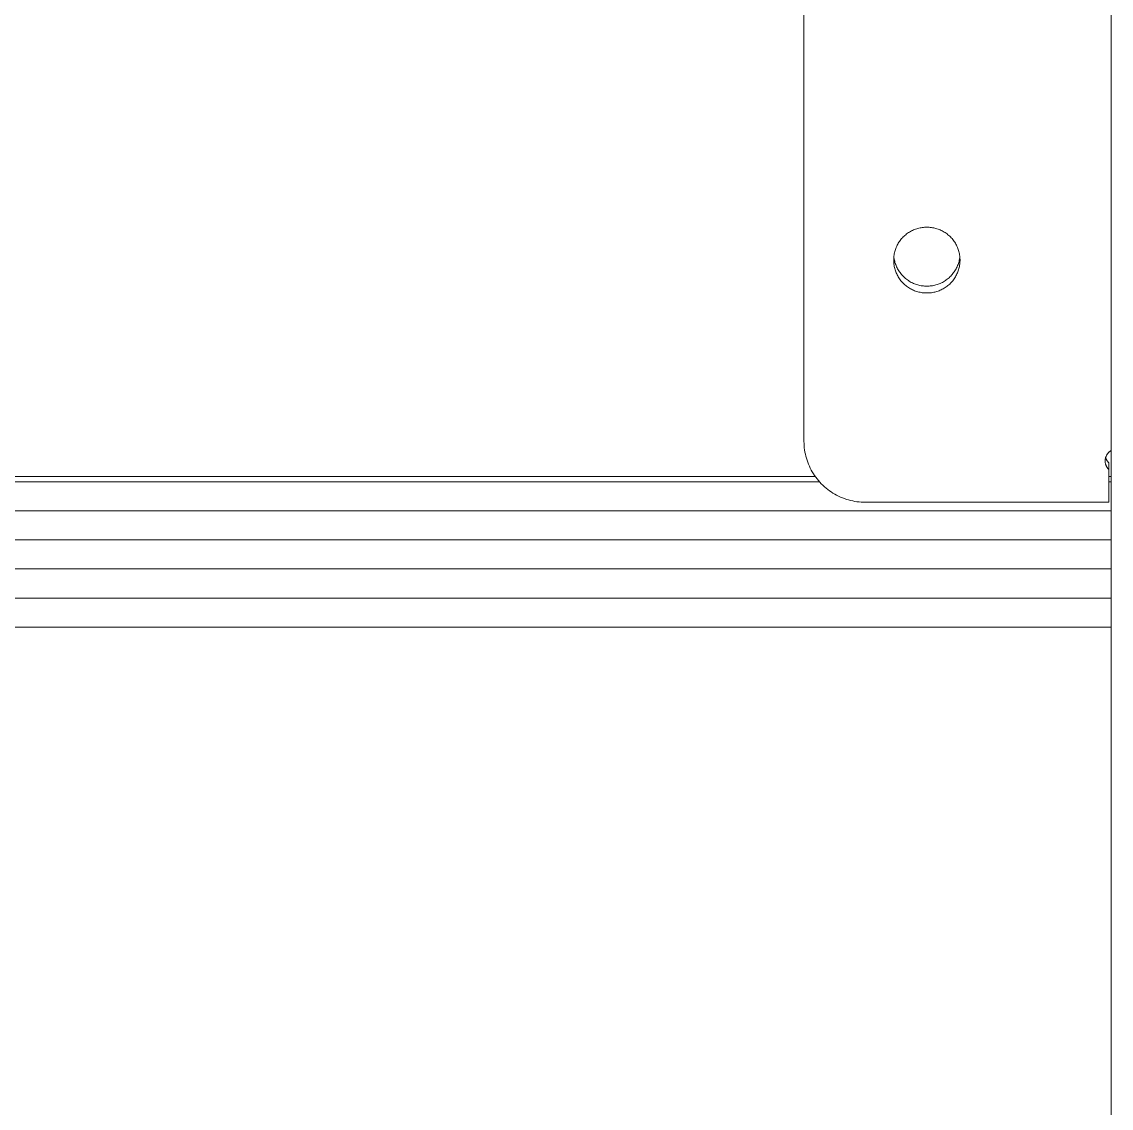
# Model space of a CAD drawing. Header units: millimetres. Extents: x -80 to 4518, y -398 to 2524.
# Drawn here: x 1548 to 1636.7, y 1779.2 to 1867.6 of the extents above; entities that cross this region are included whole.
import ezdxf

# ---------------------------------------------------------------- set-up
doc = ezdxf.new("R2010")
doc.units = ezdxf.units.MM
doc.layers.add('ZANO_R', color=7, linetype='Continuous', lineweight=0)

msp = doc.modelspace()

# ---------------------------------------------------------------- linework, layer by layer
at = {"layer": 'ZANO_R'}
for p, q in [((1636.676, 1733.855), (1636.676, 2259.003)), ((1611.676, 1834.011), (1611.676, 2042.54)), ((1621.122, 1850.834), (1621.031, 1850.814)), ((1621.213, 1850.85), (1621.122, 1850.834)), ((1621.305, 1850.864), (1621.213, 1850.85)), ((1621.398, 1850.874), (1621.305, 1850.864)), ((1621.49, 1850.881), (1621.398, 1850.874)), ((1621.583, 1850.885), (1621.49, 1850.881)), ((1621.676, 1850.886), (1621.583, 1850.885)), ((1621.769, 1850.885), (1621.676, 1850.886)), ((1621.862, 1850.881), (1621.769, 1850.885)), ((1621.954, 1850.874), (1621.862, 1850.881)), ((1622.046, 1850.864), (1621.954, 1850.874)), ((1622.138, 1850.85), (1622.046, 1850.864)), ((1622.23, 1850.834), (1622.138, 1850.85)), ((1622.32, 1850.814), (1622.23, 1850.834)), ((1619.626, 1849.96), (1619.566, 1849.888)), ((1619.688, 1850.029), (1619.626, 1849.96)), ((1619.752, 1850.096), (1619.688, 1850.029)), ((1619.818, 1850.161), (1619.752, 1850.096)), ((1619.887, 1850.223), (1619.818, 1850.161)), ((1619.958, 1850.283), (1619.887, 1850.223)), ((1620.031, 1850.341), (1619.958, 1850.283)), ((1620.106, 1850.395), (1620.031, 1850.341)), ((1620.183, 1850.448), (1620.106, 1850.395)), ((1620.261, 1850.497), (1620.183, 1850.448)), ((1620.341, 1850.544), (1620.261, 1850.497)), ((1620.423, 1850.588), (1620.341, 1850.544)), ((1620.506, 1850.629), (1620.423, 1850.588)), ((1620.591, 1850.668), (1620.506, 1850.629)), ((1620.677, 1850.703), (1620.591, 1850.668)), ((1620.764, 1850.735), (1620.677, 1850.703)), ((1620.852, 1850.765), (1620.764, 1850.735)), ((1620.941, 1850.791), (1620.852, 1850.765)), ((1621.031, 1850.814), (1620.941, 1850.791)), ((1622.41, 1850.791), (1622.32, 1850.814)), ((1622.5, 1850.765), (1622.41, 1850.791)), ((1622.588, 1850.735), (1622.5, 1850.765)), ((1622.675, 1850.703), (1622.588, 1850.735)), ((1622.761, 1850.668), (1622.675, 1850.703)), ((1622.845, 1850.629), (1622.761, 1850.668)), ((1622.929, 1850.588), (1622.845, 1850.629)), ((1623.01, 1850.544), (1622.929, 1850.588)), ((1623.091, 1850.497), (1623.01, 1850.544)), ((1623.169, 1850.448), (1623.091, 1850.497)), ((1623.246, 1850.395), (1623.169, 1850.448)), ((1623.321, 1850.341), (1623.246, 1850.395)), ((1623.394, 1850.283), (1623.321, 1850.341)), ((1623.465, 1850.223), (1623.394, 1850.283)), ((1623.533, 1850.161), (1623.465, 1850.223)), ((1623.6, 1850.096), (1623.533, 1850.161)), ((1623.664, 1850.029), (1623.6, 1850.096)), ((1623.726, 1849.96), (1623.664, 1850.029)), ((1623.786, 1849.888), (1623.726, 1849.96)), ((1619.12, 1849.079), (1619.092, 1848.99)), ((1619.152, 1849.166), (1619.12, 1849.079)), ((1619.186, 1849.252), (1619.152, 1849.166)), ((1619.224, 1849.337), (1619.186, 1849.252)), ((1619.265, 1849.421), (1619.224, 1849.337)), ((1619.308, 1849.503), (1619.265, 1849.421)), ((1619.354, 1849.583), (1619.308, 1849.503)), ((1619.403, 1849.662), (1619.354, 1849.583)), ((1619.455, 1849.739), (1619.403, 1849.662)), ((1619.509, 1849.815), (1619.455, 1849.739)), ((1619.566, 1849.888), (1619.509, 1849.815)), ((1623.842, 1849.815), (1623.786, 1849.888)), ((1623.897, 1849.739), (1623.842, 1849.815)), ((1623.949, 1849.662), (1623.897, 1849.739)), ((1623.998, 1849.583), (1623.949, 1849.662)), ((1624.044, 1849.503), (1623.998, 1849.583)), ((1624.087, 1849.421), (1624.044, 1849.503)), ((1624.128, 1849.337), (1624.087, 1849.421)), ((1624.165, 1849.252), (1624.128, 1849.337)), ((1624.2, 1849.166), (1624.165, 1849.252)), ((1624.232, 1849.079), (1624.2, 1849.166)), ((1624.26, 1848.99), (1624.232, 1849.079)), ((1618.979, 1848.351), (1618.976, 1848.259)), ((1618.976, 1848.259), (1618.976, 1848.166)), ((1618.976, 1848.166), (1618.979, 1848.073)), ((1618.986, 1848.444), (1618.979, 1848.351)), ((1618.996, 1848.537), (1618.986, 1848.444)), ((1619.002, 1848.397), (1618.99, 1848.49)), ((1619.008, 1848.629), (1618.996, 1848.537)), ((1619.017, 1848.304), (1619.002, 1848.397)), ((1619.025, 1848.72), (1619.008, 1848.629)), ((1619.036, 1848.212), (1619.017, 1848.304)), ((1619.044, 1848.811), (1619.025, 1848.72)), ((1619.057, 1848.121), (1619.036, 1848.212)), ((1619.066, 1848.901), (1619.044, 1848.811)), ((1619.092, 1848.99), (1619.066, 1848.901)), ((1624.286, 1848.901), (1624.26, 1848.99)), ((1624.308, 1848.811), (1624.286, 1848.901)), ((1624.316, 1848.212), (1624.294, 1848.121)), ((1624.327, 1848.72), (1624.308, 1848.811)), ((1624.334, 1848.304), (1624.316, 1848.212)), ((1624.343, 1848.629), (1624.327, 1848.72)), ((1624.349, 1848.397), (1624.334, 1848.304)), ((1624.356, 1848.537), (1624.343, 1848.629)), ((1624.361, 1848.49), (1624.349, 1848.397)), ((1624.366, 1848.444), (1624.356, 1848.537)), ((1624.372, 1848.351), (1624.366, 1848.444)), ((1624.375, 1848.259), (1624.372, 1848.351)), ((1624.372, 1848.073), (1624.375, 1848.166)), ((1624.375, 1848.166), (1624.375, 1848.259)), ((1618.979, 1848.073), (1618.986, 1847.98)), ((1618.986, 1847.98), (1618.996, 1847.888)), ((1618.996, 1847.888), (1619.008, 1847.796)), ((1619.008, 1847.796), (1619.025, 1847.704)), ((1619.025, 1847.704), (1619.044, 1847.614)), ((1619.044, 1847.614), (1619.066, 1847.523)), ((1619.082, 1848.03), (1619.057, 1848.121)), ((1619.066, 1847.523), (1619.092, 1847.434)), ((1619.11, 1847.94), (1619.082, 1848.03)), ((1619.092, 1847.434), (1619.12, 1847.346)), ((1619.141, 1847.852), (1619.11, 1847.94)), ((1619.12, 1847.346), (1619.152, 1847.258)), ((1619.175, 1847.764), (1619.141, 1847.852)), ((1619.212, 1847.678), (1619.175, 1847.764)), ((1619.252, 1847.593), (1619.212, 1847.678)), ((1619.295, 1847.51), (1619.252, 1847.593)), ((1619.341, 1847.428), (1619.295, 1847.51)), ((1619.39, 1847.348), (1619.341, 1847.428)), ((1619.441, 1847.269), (1619.39, 1847.348)), ((1623.962, 1847.348), (1623.911, 1847.269)), ((1624.011, 1847.428), (1623.962, 1847.348)), ((1624.057, 1847.51), (1624.011, 1847.428)), ((1624.1, 1847.593), (1624.057, 1847.51)), ((1624.14, 1847.678), (1624.1, 1847.593)), ((1624.177, 1847.764), (1624.14, 1847.678)), ((1624.211, 1847.852), (1624.177, 1847.764)), ((1624.2, 1847.258), (1624.232, 1847.346)), ((1624.242, 1847.94), (1624.211, 1847.852)), ((1624.232, 1847.346), (1624.26, 1847.434)), ((1624.27, 1848.03), (1624.242, 1847.94)), ((1624.26, 1847.434), (1624.286, 1847.523)), ((1624.294, 1848.121), (1624.27, 1848.03)), ((1624.286, 1847.523), (1624.308, 1847.614)), ((1624.308, 1847.614), (1624.327, 1847.704)), ((1624.327, 1847.704), (1624.343, 1847.796)), ((1624.343, 1847.796), (1624.356, 1847.888)), ((1624.356, 1847.888), (1624.366, 1847.98)), ((1624.366, 1847.98), (1624.372, 1848.073)), ((1619.152, 1847.258), (1619.186, 1847.172)), ((1619.186, 1847.172), (1619.224, 1847.087)), ((1619.224, 1847.087), (1619.265, 1847.004)), ((1619.265, 1847.004), (1619.308, 1846.922)), ((1619.308, 1846.922), (1619.354, 1846.841)), ((1619.354, 1846.841), (1619.403, 1846.762)), ((1619.403, 1846.762), (1619.455, 1846.685)), ((1619.495, 1847.192), (1619.441, 1847.269)), ((1619.455, 1846.685), (1619.509, 1846.61)), ((1619.552, 1847.118), (1619.495, 1847.192)), ((1619.509, 1846.61), (1619.566, 1846.536)), ((1619.612, 1847.045), (1619.552, 1847.118)), ((1619.566, 1846.536), (1619.626, 1846.465)), ((1619.674, 1846.975), (1619.612, 1847.045)), ((1619.626, 1846.465), (1619.688, 1846.396)), ((1619.738, 1846.906), (1619.674, 1846.975)), ((1619.688, 1846.396), (1619.752, 1846.329)), ((1619.805, 1846.84), (1619.738, 1846.906)), ((1619.873, 1846.776), (1619.805, 1846.84)), ((1619.945, 1846.715), (1619.873, 1846.776)), ((1620.018, 1846.656), (1619.945, 1846.715)), ((1620.093, 1846.6), (1620.018, 1846.656)), ((1620.17, 1846.547), (1620.093, 1846.6)), ((1620.249, 1846.496), (1620.17, 1846.547)), ((1620.33, 1846.448), (1620.249, 1846.496)), ((1620.412, 1846.403), (1620.33, 1846.448)), ((1620.496, 1846.361), (1620.412, 1846.403)), ((1622.94, 1846.403), (1622.856, 1846.361)), ((1623.022, 1846.448), (1622.94, 1846.403)), ((1623.103, 1846.496), (1623.022, 1846.448)), ((1623.182, 1846.547), (1623.103, 1846.496)), ((1623.259, 1846.6), (1623.182, 1846.547)), ((1623.334, 1846.656), (1623.259, 1846.6)), ((1623.407, 1846.715), (1623.334, 1846.656)), ((1623.478, 1846.776), (1623.407, 1846.715)), ((1623.547, 1846.84), (1623.478, 1846.776)), ((1623.614, 1846.906), (1623.547, 1846.84)), ((1623.6, 1846.329), (1623.664, 1846.396)), ((1623.678, 1846.975), (1623.614, 1846.906)), ((1623.664, 1846.396), (1623.726, 1846.465)), ((1623.74, 1847.045), (1623.678, 1846.975)), ((1623.726, 1846.465), (1623.786, 1846.536)), ((1623.8, 1847.118), (1623.74, 1847.045)), ((1623.786, 1846.536), (1623.842, 1846.61)), ((1623.856, 1847.192), (1623.8, 1847.118)), ((1623.842, 1846.61), (1623.897, 1846.685)), ((1623.911, 1847.269), (1623.856, 1847.192)), ((1623.897, 1846.685), (1623.949, 1846.762)), ((1623.949, 1846.762), (1623.998, 1846.841)), ((1623.998, 1846.841), (1624.044, 1846.922)), ((1624.044, 1846.922), (1624.087, 1847.004)), ((1624.087, 1847.004), (1624.128, 1847.087)), ((1624.128, 1847.087), (1624.165, 1847.172)), ((1624.165, 1847.172), (1624.2, 1847.258)), ((1619.752, 1846.329), (1619.818, 1846.264)), ((1619.818, 1846.264), (1619.887, 1846.201)), ((1619.887, 1846.201), (1619.958, 1846.141)), ((1619.958, 1846.141), (1620.031, 1846.084)), ((1620.031, 1846.084), (1620.106, 1846.029)), ((1620.106, 1846.029), (1620.183, 1845.977)), ((1620.183, 1845.977), (1620.261, 1845.927)), ((1620.261, 1845.927), (1620.341, 1845.88)), ((1620.341, 1845.88), (1620.423, 1845.836)), ((1620.423, 1845.836), (1620.506, 1845.795)), ((1620.581, 1846.321), (1620.496, 1846.361)), ((1620.506, 1845.795), (1620.591, 1845.757)), ((1620.668, 1846.285), (1620.581, 1846.321)), ((1620.591, 1845.757), (1620.677, 1845.721)), ((1620.755, 1846.252), (1620.668, 1846.285)), ((1620.677, 1845.721), (1620.764, 1845.689)), ((1620.844, 1846.221), (1620.755, 1846.252)), ((1620.764, 1845.689), (1620.852, 1845.66)), ((1620.934, 1846.194), (1620.844, 1846.221)), ((1620.852, 1845.66), (1620.941, 1845.634)), ((1621.025, 1846.17), (1620.934, 1846.194)), ((1620.941, 1845.634), (1621.031, 1845.611)), ((1621.117, 1846.15), (1621.025, 1846.17)), ((1621.031, 1845.611), (1621.122, 1845.591)), ((1621.209, 1846.132), (1621.117, 1846.15)), ((1621.122, 1845.591), (1621.213, 1845.574)), ((1621.301, 1846.118), (1621.209, 1846.132)), ((1621.213, 1845.574), (1621.305, 1845.561)), ((1621.395, 1846.107), (1621.301, 1846.118)), ((1621.305, 1845.561), (1621.398, 1845.55)), ((1621.488, 1846.099), (1621.395, 1846.107)), ((1621.398, 1845.55), (1621.49, 1845.543)), ((1621.582, 1846.095), (1621.488, 1846.099)), ((1621.49, 1845.543), (1621.583, 1845.539)), ((1621.676, 1846.093), (1621.582, 1846.095)), ((1621.583, 1845.539), (1621.676, 1845.538)), ((1621.77, 1846.095), (1621.676, 1846.093)), ((1621.676, 1845.538), (1621.769, 1845.539)), ((1621.769, 1845.539), (1621.862, 1845.543)), ((1621.863, 1846.099), (1621.77, 1846.095)), ((1621.862, 1845.543), (1621.954, 1845.55)), ((1621.957, 1846.107), (1621.863, 1846.099)), ((1621.954, 1845.55), (1622.046, 1845.561)), ((1622.05, 1846.118), (1621.957, 1846.107)), ((1622.046, 1845.561), (1622.138, 1845.574)), ((1622.143, 1846.132), (1622.05, 1846.118)), ((1622.138, 1845.574), (1622.23, 1845.591)), ((1622.235, 1846.15), (1622.143, 1846.132)), ((1622.23, 1845.591), (1622.32, 1845.611)), ((1622.327, 1846.17), (1622.235, 1846.15)), ((1622.32, 1845.611), (1622.41, 1845.634)), ((1622.418, 1846.194), (1622.327, 1846.17)), ((1622.41, 1845.634), (1622.5, 1845.66)), ((1622.507, 1846.221), (1622.418, 1846.194)), ((1622.5, 1845.66), (1622.588, 1845.689)), ((1622.596, 1846.252), (1622.507, 1846.221)), ((1622.588, 1845.689), (1622.675, 1845.721)), ((1622.684, 1846.285), (1622.596, 1846.252)), ((1622.675, 1845.721), (1622.761, 1845.757)), ((1622.771, 1846.321), (1622.684, 1846.285)), ((1622.761, 1845.757), (1622.845, 1845.795)), ((1622.856, 1846.361), (1622.771, 1846.321)), ((1622.845, 1845.795), (1622.929, 1845.836)), ((1622.929, 1845.836), (1623.01, 1845.88)), ((1623.01, 1845.88), (1623.091, 1845.927)), ((1623.091, 1845.927), (1623.169, 1845.977)), ((1623.169, 1845.977), (1623.246, 1846.029)), ((1623.246, 1846.029), (1623.321, 1846.084)), ((1623.321, 1846.084), (1623.394, 1846.141)), ((1623.394, 1846.141), (1623.465, 1846.201)), ((1623.465, 1846.201), (1623.533, 1846.264)), ((1623.533, 1846.264), (1623.6, 1846.329)), ((1611.676, 1833.456), (1611.676, 1834.011)), ((1611.68, 1833.283), (1611.676, 1833.456)), ((1611.69, 1833.109), (1611.68, 1833.283)), ((1611.706, 1832.936), (1611.69, 1833.109)), ((1611.728, 1832.764), (1611.706, 1832.936)), ((1611.756, 1832.593), (1611.728, 1832.764)), ((1611.79, 1832.422), (1611.756, 1832.593)), ((1611.83, 1832.253), (1611.79, 1832.422)), ((1611.875, 1832.086), (1611.83, 1832.253)), ((1636.244, 1832.206), (1636.233, 1832.174)), ((1636.256, 1832.238), (1636.244, 1832.206)), ((1636.27, 1832.269), (1636.256, 1832.238)), ((1636.285, 1832.3), (1636.27, 1832.269)), ((1636.3, 1832.331), (1636.285, 1832.3)), ((1636.317, 1832.361), (1636.3, 1832.331)), ((1636.335, 1832.39), (1636.317, 1832.361)), ((1636.353, 1832.418), (1636.335, 1832.39)), ((1636.373, 1832.446), (1636.353, 1832.418)), ((1636.394, 1832.474), (1636.373, 1832.446)), ((1636.415, 1832.5), (1636.394, 1832.474)), ((1636.438, 1832.526), (1636.415, 1832.5)), ((1636.461, 1832.551), (1636.438, 1832.526)), ((1636.485, 1832.575), (1636.461, 1832.551)), ((1636.51, 1832.598), (1636.485, 1832.575)), ((1636.536, 1832.621), (1636.51, 1832.598)), ((1636.563, 1832.642), (1636.536, 1832.621)), ((1636.59, 1832.663), (1636.563, 1832.642)), ((1636.618, 1832.682), (1636.59, 1832.663)), ((1636.647, 1832.701), (1636.618, 1832.682)), ((1636.676, 1832.718), (1636.647, 1832.701)), ((1611.927, 1831.92), (1611.875, 1832.086)), ((1611.984, 1831.756), (1611.927, 1831.92)), ((1612.047, 1831.594), (1611.984, 1831.756)), ((1612.116, 1831.435), (1612.047, 1831.594)), ((1612.19, 1831.278), (1612.116, 1831.435)), ((1636.184, 1831.906), (1636.183, 1831.872)), ((1636.183, 1831.872), (1636.184, 1831.837)), ((1636.186, 1831.94), (1636.184, 1831.906)), ((1636.184, 1831.837), (1636.185, 1831.803)), ((1636.185, 1831.803), (1636.188, 1831.769)), ((1636.189, 1831.974), (1636.186, 1831.94)), ((1636.188, 1831.769), (1636.192, 1831.735)), ((1636.194, 1832.008), (1636.189, 1831.974)), ((1636.192, 1831.735), (1636.197, 1831.702)), ((1636.199, 1832.042), (1636.194, 1832.008)), ((1636.197, 1831.702), (1636.203, 1831.668)), ((1636.206, 1832.075), (1636.199, 1832.042)), ((1636.203, 1831.668), (1636.211, 1831.635)), ((1636.214, 1832.108), (1636.206, 1832.075)), ((1636.211, 1831.635), (1636.219, 1831.601)), ((1636.223, 1832.141), (1636.214, 1832.108)), ((1636.219, 1831.601), (1636.229, 1831.569)), ((1636.233, 1832.174), (1636.223, 1832.141)), ((1636.233, 1832.111), (1636.223, 1832.142)), ((1636.229, 1831.569), (1636.24, 1831.536)), ((1636.244, 1832.079), (1636.233, 1832.111)), ((1636.24, 1831.536), (1636.252, 1831.504)), ((1636.256, 1832.048), (1636.244, 1832.079)), ((1636.252, 1831.504), (1636.265, 1831.473)), ((1636.269, 1832.018), (1636.256, 1832.048)), ((1636.265, 1831.473), (1636.279, 1831.442)), ((1636.283, 1831.988), (1636.269, 1832.018)), ((1636.279, 1831.442), (1636.294, 1831.411)), ((1636.298, 1831.958), (1636.283, 1831.988)), ((1636.294, 1831.411), (1636.31, 1831.381)), ((1636.314, 1831.929), (1636.298, 1831.958)), ((1636.31, 1831.381), (1636.328, 1831.352)), ((1636.331, 1831.901), (1636.314, 1831.929)), ((1636.328, 1831.352), (1636.346, 1831.323)), ((1636.349, 1831.873), (1636.331, 1831.901)), ((1636.346, 1831.323), (1636.365, 1831.294)), ((1636.368, 1831.845), (1636.349, 1831.873)), ((1636.388, 1831.819), (1636.368, 1831.845)), ((1636.409, 1831.793), (1636.388, 1831.819)), ((1636.43, 1831.768), (1636.409, 1831.793)), ((1636.453, 1831.743), (1636.43, 1831.768)), ((1636.476, 1831.719), (1636.453, 1831.743)), ((1636.476, 1831.164), (1636.476, 1831.719)), ((1612.594, 1830.596), (1397.767, 1830.596)), ((1612.27, 1831.123), (1612.19, 1831.278)), ((1612.355, 1830.972), (1612.27, 1831.123)), ((1612.445, 1830.823), (1612.355, 1830.972)), ((1612.54, 1830.678), (1612.445, 1830.823)), ((1612.64, 1830.536), (1612.54, 1830.678)), ((1612.746, 1830.398), (1612.64, 1830.536)), ((1636.365, 1831.294), (1636.386, 1831.267)), ((1636.386, 1831.267), (1636.407, 1831.24)), ((1636.407, 1831.24), (1636.429, 1831.214)), ((1636.429, 1831.214), (1636.452, 1831.189)), ((1636.452, 1831.189), (1636.476, 1831.164)), ((1636.476, 1831.164), (1636.476, 1828.505)), ((1636.676, 1830.596), (1636.476, 1830.596)), ((1397.767, 1830.168), (1612.938, 1830.168)), ((1612.856, 1830.264), (1612.746, 1830.398)), ((1612.97, 1830.133), (1612.856, 1830.264)), ((1613.089, 1830.007), (1612.97, 1830.133)), ((1613.213, 1829.884), (1613.089, 1830.007)), ((1613.34, 1829.767), (1613.213, 1829.884)), ((1613.472, 1829.653), (1613.34, 1829.767)), ((1613.607, 1829.545), (1613.472, 1829.653)), ((1636.476, 1830.168), (1636.676, 1830.168)), ((1613.747, 1829.441), (1613.607, 1829.545)), ((1613.889, 1829.342), (1613.747, 1829.441)), ((1614.035, 1829.248), (1613.889, 1829.342)), ((1614.185, 1829.159), (1614.035, 1829.248)), ((1614.337, 1829.076), (1614.185, 1829.159)), ((1614.492, 1828.998), (1614.337, 1829.076)), ((1614.65, 1828.925), (1614.492, 1828.998)), ((1614.81, 1828.858), (1614.65, 1828.925)), ((1614.973, 1828.797), (1614.81, 1828.858)), ((1615.137, 1828.741), (1614.973, 1828.797)), ((1615.303, 1828.691), (1615.137, 1828.741)), ((1615.471, 1828.647), (1615.303, 1828.691)), ((1397.767, 1827.803), (1636.676, 1827.803)), ((1615.641, 1828.608), (1615.471, 1828.647)), ((1615.811, 1828.576), (1615.641, 1828.608)), ((1615.983, 1828.55), (1615.811, 1828.576)), ((1616.156, 1828.529), (1615.983, 1828.55)), ((1616.329, 1828.515), (1616.156, 1828.529)), ((1616.502, 1828.507), (1616.329, 1828.515)), ((1616.676, 1828.505), (1616.502, 1828.507)), ((1636.476, 1828.505), (1616.676, 1828.505)), ((1397.767, 1825.438), (1636.676, 1825.438)), ((1397.767, 1823.073), (1636.676, 1823.073)), ((1397.767, 1820.709), (1636.676, 1820.709)), ((1397.767, 1818.344), (1636.676, 1818.344))]:
    msp.add_line(p, q, dxfattribs=at)

doc.saveas('drawing.dxf')
